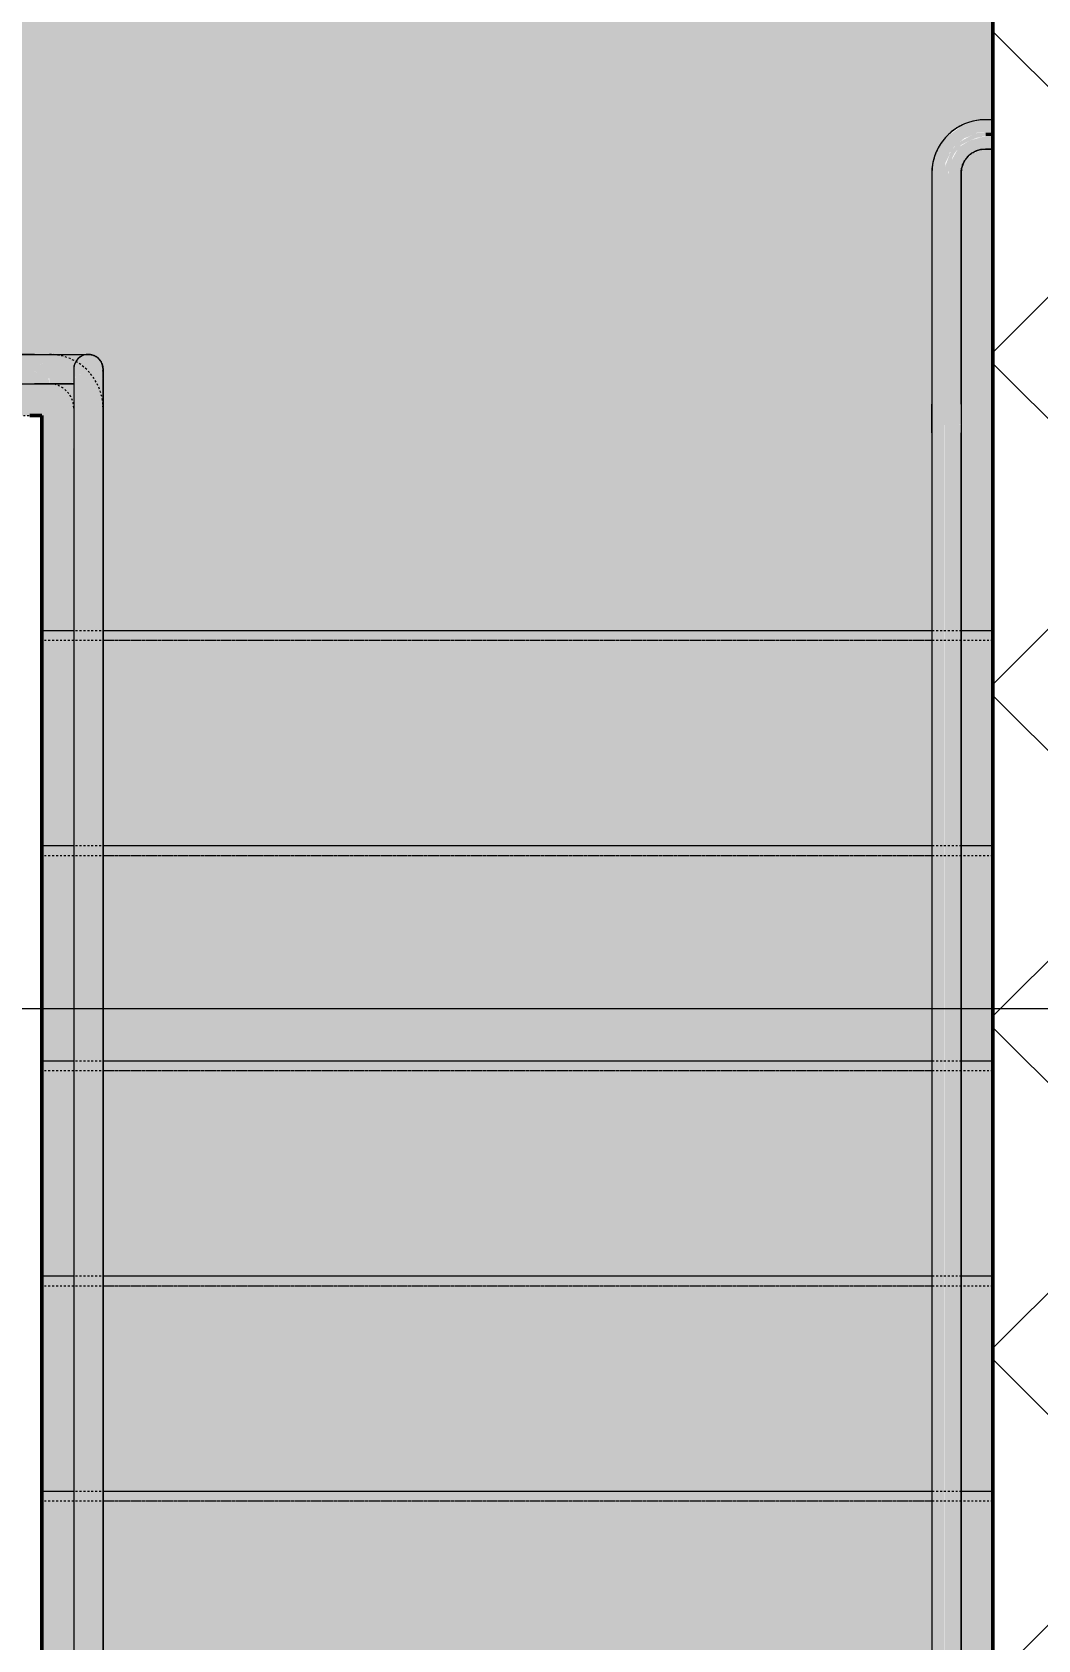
# Model space of a CAD drawing. Header units: inches. Extents: x -4266 to -1814, y 9706 to 12441.
# Drawn here: x -2577.4 to -2526, y 11966.6 to 12048.8 of the extents above; entities that cross this region are included whole.
import ezdxf

# ---------------------------------------------------------------- set-up
doc = ezdxf.new("R2010")
doc.units = ezdxf.units.IN
doc.header["$MEASUREMENT"] = 0
doc.linetypes.add('Overhead 1_16_', pattern=[0.101562, 0.0625, -0.039062])
for name, color, linetype, lineweight in [('0-1', 7, 'Continuous', 5), ('0-2', 10, 'Continuous', 13), ('A-ANNO-DIMS', 211, 'Continuous', 9), ('A-ANNO-DIMS-96', 211, 'Continuous', 9), ('A-FLOR-HRAL-1', 7, 'Continuous', 9), ('A-FLOR-HRAL-3', 7, 'Overhead 1_16_', 9), ('A-WALL-3', 250, 'Continuous', 50), ('A-WALL-PATT-1', 7, 'Continuous', 9), ('A-WALL-PATT-5', 251, 'Continuous', 9), ('I-WALL-1', 250, 'Continuous', 50), ('S-STRS-1', 7, 'Continuous', 9), ('S-STRS-3', 7, 'Overhead 1_16_', 9), ('S-STRS-4', 41, 'Continuous', 5), ('S-STRS-5', 21, 'Continuous', 5), ('S-STRS-MBND-1', 7, 'Overhead 1_16_', 9)]:
    doc.layers.add(name, color=color, linetype=linetype, lineweight=lineweight)
doc.styles.add('Century Gothic', font='ufonts.com_century-gothic.ttf', dxfattribs={"height": 9})
doc.dimstyles.new('OD__1_16__Tol__', dxfattribs={"dimscale": 12, "dimtxt": 9.397514, "dimasz": 1, "dimexe": 0.75, "dimexo": 0.5, "dimgap": 0.125, "dimtad": 1, "dimdec": 4, "dimrnd": 0.0625, "dimzin": 3, "dimdsep": 46, "dimlunit": 4, "dimtxsty": 'Century Gothic', "dimblk1": 'OBLIQUE', "dimblk2": 'OBLIQUE', "dimsah": 1, "dimcen": 0.09, "dimdle": 0.75, "dimazin": 0, "dimtfac": 1, "dimtdec": 4, "dimtix": 1, "dimtmove": 0, "dimatfit": 3, "dimfxl": 1, "dimtvp": 1, "dimtfill": 1, "dimfrac": 2, "dimtolj": 1, "dimtzin": 0, "dimarcsym": 2})

# ---------------------------------------------------------------- blocks, each defined once
blk = doc.blocks.new('Top Rail Type - Top Rail_Internal_-V230-FLOOR PLAN - 1ST FLOOR')
at = {"layer": 'A-FLOR-HRAL-3'}
for p, q in [((-2586.824, 12032.314), (-2576.574, 12032.314)), ((-2585.324, 12030.814), (-2576.574, 12030.814)), ((-2575.324, 12029.564), (-2575.324, 12029.189)), ((-2575.324, 12029.189), (-2575.324, 11919.673)), ((-2573.824, 12029.564), (-2573.824, 12029.189)), ((-2573.824, 12029.189), (-2573.824, 11919.673))]:
    blk.add_line(p, q, dxfattribs=at)
for radius in [2.75, 1.25]:
    blk.add_arc((-2576.574, 12029.564), radius, 360, 90, dxfattribs=at)
blk = doc.blocks.new('Top Rail Type - Top Rail_Internal_-2385970-FLOOR PLAN - 1ST FLOOR')
at = {"layer": 'A-FLOR-HRAL-1'}
for points in [[(-2583.699, 12031.473), (-2577.324, 12031.473), (-2577.324, 12031.656), (-2584.074, 12031.656), (-2584.074, 12031.473)], [(-2575.657, 12030.825), (-2575.324, 12030.875), (-2575.298, 12031.759), (-2575.279, 12031.883), (-2575.253, 12031.974), (-2575.209, 12031.989), (-2575.185, 12031.989), (-2574.976, 12032.193), (-2574.949, 12032.239), (-2574.883, 12032.299), (-2576.574, 12032.29), (-2576.603, 12032.02), (-2576.784, 12031.909), (-2577.195, 12031.759), (-2577.298, 12031.685), (-2577.324, 12031.656), (-2577.316, 12031.467), (-2577.154, 12031.342), (-2576.574, 12031.097), (-2576.574, 12030.826), (-2575.821, 12030.826)], [(-2574.497, 11914.314), (-2574.497, 12030.628), (-2573.824, 12030.628), (-2573.849, 12031.082), (-2574.043, 12031.261), (-2574.38, 12031.365), (-2574.768, 12031.365), (-2575.113, 12031.255), (-2575.298, 12031.082), (-2575.324, 12030.979), (-2575.298, 12030.628), (-2574.651, 12030.628), (-2574.651, 11914.314), (-2574.565, 11914.314)]]:
    blk.add_hatch(color=256, dxfattribs=at).paths.add_polyline_path(points, flags=0)
h = blk.add_hatch(color=256, dxfattribs=at)
h.paths.add_polyline_path([(-2573.909, 12031.826), (-2573.895, 12031.867), (-2573.911, 12031.831)], flags=0)
h.paths.add_polyline_path([(-2575.324, 12030.979), (-2575.252, 12031.142), (-2575.104, 12031.261), (-2574.768, 12031.365), (-2574.38, 12031.365), (-2574.011, 12031.239), (-2573.849, 12031.082), (-2573.83, 12031.179), (-2573.855, 12031.702), (-2574.04, 12032.022), (-2574.199, 12032.214), (-2574.38, 12032.235), (-2574.447, 12032.298), (-2574.487, 12032.303), (-2574.732, 12032.264), (-2574.768, 12032.221), (-2574.826, 12032.258), (-2574.949, 12032.214), (-2574.954, 12032.139), (-2575.057, 12032.118), (-2575.252, 12031.795), (-2575.308, 12031.592), (-2575.323, 12031.012)], flags=0)
h = blk.add_hatch(color=256, dxfattribs=at)
h.paths.add_polyline_path([(-2574.949, 12032.214), (-2574.813, 12032.25), (-2574.739, 12032.253), (-2574.768, 12032.289), (-2574.937, 12032.219)], flags=0)
h.paths.add_polyline_path([(-2575.31, 12031.462), (-2575.303, 12031.678), (-2575.088, 12032.075), (-2574.994, 12032.135), (-2574.949, 12032.139), (-2574.949, 12032.213), (-2575.185, 12031.989), (-2575.27, 12031.826), (-2575.313, 12031.649), (-2575.312, 12031.478)], flags=0)
h.paths.add_polyline_path([(-2573.837, 12031.462), (-2573.843, 12031.708), (-2573.9, 12031.825), (-2573.895, 12031.795), (-2573.84, 12031.592), (-2573.839, 12031.539)], flags=0)
h.paths.add_polyline_path([(-2573.909, 12031.826), (-2574.075, 12032.119), (-2574.106, 12032.089), (-2573.912, 12031.831)], flags=0)
h.paths.add_polyline_path([(-2574.296, 12032.214), (-2574.296, 12032.254), (-2574.455, 12032.283), (-2574.431, 12032.252), (-2574.316, 12032.214)], flags=0)
for p, q in [((-2577.324, 12032.314), (-2584.074, 12032.314)), ((-2575.324, 12030.979), (-2575.324, 11914.314)), ((-2573.824, 11914.314), (-2573.824, 12030.979)), ((-2584.074, 12030.814), (-2577.324, 12030.814))]:
    blk.add_line(p, q, dxfattribs=at)
at = {"layer": 'A-FLOR-HRAL-1', "flags": 128}
for points in [[(-2577.324, 12032.314), (-2577.214, 12032.314), (-2577.104, 12032.314), (-2576.995, 12032.314), (-2576.886, 12032.314), (-2576.777, 12032.314), (-2576.67, 12032.314), (-2576.564, 12032.314), (-2576.459, 12032.314), (-2576.355, 12032.314), (-2576.253, 12032.314), (-2576.152, 12032.314), (-2576.054, 12032.314), (-2575.957, 12032.314), (-2575.863, 12032.314), (-2575.771, 12032.314), (-2575.681, 12032.314), (-2575.595, 12032.314), (-2575.51, 12032.314), (-2575.429, 12032.314), (-2575.351, 12032.314), (-2575.276, 12032.314), (-2575.204, 12032.314), (-2575.136, 12032.314), (-2575.071, 12032.314), (-2575.01, 12032.314), (-2574.952, 12032.314), (-2574.898, 12032.314), (-2574.848, 12032.314), (-2574.803, 12032.314), (-2574.761, 12032.314), (-2574.723, 12032.314), (-2574.689, 12032.314), (-2574.66, 12032.314), (-2574.635, 12032.314), (-2574.614, 12032.314), (-2574.597, 12032.314), (-2574.585, 12032.314), (-2574.577, 12032.314), (-2574.574, 12032.314)], [(-2574.544, 12032.314), (-2574.514, 12032.312), (-2574.484, 12032.309), (-2574.454, 12032.305), (-2574.425, 12032.299), (-2574.395, 12032.293), (-2574.366, 12032.285), (-2574.338, 12032.276), (-2574.31, 12032.266), (-2574.282, 12032.255), (-2574.254, 12032.243), (-2574.227, 12032.23), (-2574.201, 12032.215), (-2574.175, 12032.2), (-2574.15, 12032.183), (-2574.126, 12032.166), (-2574.102, 12032.148), (-2574.079, 12032.128), (-2574.057, 12032.108), (-2574.036, 12032.087), (-2574.015, 12032.065), (-2573.996, 12032.042), (-2573.977, 12032.019), (-2573.959, 12031.995), (-2573.943, 12031.97), (-2573.927, 12031.944), (-2573.912, 12031.918), (-2573.899, 12031.891), (-2573.886, 12031.864), (-2573.875, 12031.836), (-2573.864, 12031.808), (-2573.855, 12031.779), (-2573.847, 12031.751), (-2573.84, 12031.721), (-2573.835, 12031.692), (-2573.83, 12031.662), (-2573.827, 12031.632), (-2573.825, 12031.602), (-2573.824, 12031.572), (-2573.824, 12031.542), (-2573.826, 12031.513), (-2573.828, 12031.483), (-2573.832, 12031.453)], [(-2575.324, 12031.564), (-2575.324, 12031.563), (-2575.324, 12031.56), (-2575.324, 12031.555), (-2575.324, 12031.548), (-2575.324, 12031.539), (-2575.324, 12031.529), (-2575.324, 12031.516), (-2575.324, 12031.501), (-2575.324, 12031.484), (-2575.324, 12031.466), (-2575.324, 12031.445), (-2575.324, 12031.423), (-2575.324, 12031.399), (-2575.324, 12031.373), (-2575.324, 12031.346), (-2575.324, 12031.317), (-2575.324, 12031.286), (-2575.324, 12031.254), (-2575.324, 12031.22), (-2575.324, 12031.185), (-2575.324, 12031.149), (-2575.324, 12031.111), (-2575.324, 12031.072), (-2575.324, 12031.031), (-2575.324, 12030.99), (-2575.324, 12030.979)], [(-2573.824, 12030.979), (-2573.824, 12031.021), (-2573.824, 12031.062), (-2573.824, 12031.101), (-2573.824, 12031.139), (-2573.824, 12031.176), (-2573.824, 12031.212), (-2573.824, 12031.246), (-2573.824, 12031.278), (-2573.824, 12031.31), (-2573.824, 12031.339), (-2573.824, 12031.367), (-2573.824, 12031.393), (-2573.824, 12031.417), (-2573.824, 12031.44), (-2573.824, 12031.461), (-2573.824, 12031.48), (-2573.824, 12031.497), (-2573.824, 12031.512), (-2573.824, 12031.526), (-2573.824, 12031.537), (-2573.824, 12031.546), (-2573.824, 12031.554), (-2573.824, 12031.559), (-2573.824, 12031.563), (-2573.824, 12031.564)], [(-2575.33, 12030.814), (-2575.408, 12030.814), (-2575.488, 12030.814), (-2575.572, 12030.814), (-2575.658, 12030.814), (-2575.747, 12030.814), (-2575.838, 12030.814), (-2575.932, 12030.814), (-2576.028, 12030.814), (-2576.126, 12030.814), (-2576.226, 12030.814), (-2576.327, 12030.814), (-2576.431, 12030.814), (-2576.535, 12030.814), (-2576.641, 12030.814), (-2576.748, 12030.814), (-2576.856, 12030.814), (-2576.965, 12030.814), (-2577.074, 12030.814), (-2577.184, 12030.814), (-2577.294, 12030.814), (-2577.324, 12030.814)]]:
    blk.add_lwpolyline(points, dxfattribs=at)
at = {"layer": 'A-FLOR-HRAL-1'}
for start, end in [(0, 180), (100.40443, 187.87486), (90, 98.56029), (83.31018, 90), (38.3841, 80.17471), (23.30988, 36.67135), (352.12559, 20.24267), (180, 186.1343), (353.86817, 0)]:
    blk.add_arc((-2574.574, 12031.564), 0.75, start, end, dxfattribs=at)
blk = doc.blocks.new('Top Rail Type - Top Rail_Internal_-V237-FLOOR PLAN - 1ST FLOOR')
at = {"layer": 'A-FLOR-HRAL-1'}
h = blk.add_hatch(color=256, dxfattribs=at)
h.paths.add_polyline_path([(-2576.949, 12030.814), (-2576.574, 12030.814), (-2576.607, 12031.108), (-2576.786, 12031.233), (-2576.976, 12031.277), (-2577.231, 12031.394), (-2577.349, 12031.473), (-2584.074, 12031.473), (-2584.074, 12030.814), (-2577.574, 12030.814)], flags=0)
h.paths.add_polyline_path([(-2577.324, 12031.656), (-2577.318, 12031.662), (-2577.195, 12031.759), (-2576.744, 12031.928), (-2576.574, 12032.046), (-2576.574, 12032.314), (-2584.074, 12032.314), (-2584.074, 12031.656), (-2577.565, 12031.656)], flags=0)
h = blk.add_hatch(color=256, dxfattribs=at)
h.paths.add_polyline_path([(-2574.497, 11914.314), (-2573.824, 11914.314), (-2573.824, 12030.628), (-2574.497, 12030.628), (-2574.497, 11918.143)], flags=0)
h.paths.add_polyline_path([(-2575.324, 11914.314), (-2574.651, 11914.314), (-2574.651, 12030.628), (-2575.324, 12030.628), (-2575.324, 11918.143)], flags=0)
for p, q in [((-2584.074, 12032.314), (-2576.574, 12032.314)), ((-2576.574, 12032.314), (-2574.574, 12032.314)), ((-2573.824, 12031.564), (-2573.824, 12030.628)), ((-2584.074, 12030.814), (-2576.574, 12030.814)), ((-2576.574, 12030.814), (-2575.324, 12030.814)), ((-2575.324, 12030.814), (-2575.324, 12030.628)), ((-2575.324, 12030.628), (-2575.324, 11914.314)), ((-2573.824, 12030.628), (-2573.824, 11914.314))]:
    blk.add_line(p, q, dxfattribs=at)
blk = doc.blocks.new('Top Rail Type - Top Rail_Internal_-2386287-FLOOR PLAN - 1ST FLOOR')
at = {"layer": 'A-FLOR-HRAL-1'}
for points in [[(-2530.699, 12041.564), (-2530.608, 12041.564), (-2530.397, 12042.37), (-2530.288, 12042.591), (-2530.153, 12042.757), (-2529.949, 12043.024), (-2529.487, 12043.256), (-2529.142, 12043.389), (-2528.928, 12043.422), (-2528.699, 12043.509), (-2528.699, 12043.645), (-2529.226, 12043.622), (-2530.111, 12043.125), (-2530.148, 12043.079), (-2530.478, 12042.714), (-2530.515, 12042.591), (-2530.779, 12041.877), (-2530.779, 12041.564)], [(-2528.324, 12043.473), (-2528.326, 12043.645), (-2528.699, 12043.645), (-2528.699, 12043.473), (-2528.367, 12043.473)], [(-2530.79, 12029.765), (-2530.608, 12029.765), (-2530.608, 12041.564), (-2530.79, 12041.564), (-2530.79, 12029.922)], [(-2530.776, 12028.696), (-2530.07, 12028.702), (-2529.949, 12028.741), (-2529.974, 12029.765), (-2531.449, 12029.765), (-2531.409, 12028.702), (-2530.776, 12028.702)], [(-2530.69, 11914.314), (-2530.622, 11914.314), (-2530.622, 12028.696), (-2530.776, 12028.688), (-2530.776, 11914.314), (-2530.699, 11914.314)]]:
    blk.add_hatch(color=256, dxfattribs=at).paths.add_polyline_path(points, flags=0)
for p, q in [((-2528.324, 12044.314), (-2528.699, 12044.314)), ((-2528.699, 12042.814), (-2528.324, 12042.814)), ((-2531.449, 12041.564), (-2531.449, 12029.765)), ((-2529.949, 12029.765), (-2529.949, 12041.564)), ((-2531.449, 12028.303), (-2531.449, 11914.314)), ((-2529.949, 11914.314), (-2529.949, 12028.303))]:
    blk.add_line(p, q, dxfattribs=at)
at = {"layer": 'A-FLOR-HRAL-1', "flags": 128}
for points in [[(-2528.699, 12044.314), (-2528.809, 12044.312), (-2528.919, 12044.306), (-2529.028, 12044.295), (-2529.137, 12044.279), (-2529.245, 12044.26), (-2529.352, 12044.236), (-2529.459, 12044.207), (-2529.564, 12044.175), (-2529.667, 12044.138), (-2529.77, 12044.097), (-2529.87, 12044.052), (-2529.969, 12044.004), (-2530.065, 12043.951), (-2530.159, 12043.894), (-2530.252, 12043.834), (-2530.341, 12043.77), (-2530.428, 12043.703), (-2530.512, 12043.632), (-2530.593, 12043.558), (-2530.671, 12043.48), (-2530.747, 12043.4), (-2530.818, 12043.317), (-2530.887, 12043.23), (-2530.952, 12043.142), (-2531.013, 12043.05), (-2531.07, 12042.957), (-2531.124, 12042.861), (-2531.174, 12042.763), (-2531.22, 12042.663), (-2531.262, 12042.561), (-2531.3, 12042.458), (-2531.333, 12042.353), (-2531.363, 12042.247), (-2531.388, 12042.14), (-2531.409, 12042.032), (-2531.425, 12041.923), (-2531.437, 12041.814), (-2531.445, 12041.704), (-2531.449, 12041.594), (-2531.449, 12041.564)], [(-2529.949, 12041.564), (-2529.948, 12041.614), (-2529.945, 12041.664), (-2529.94, 12041.714), (-2529.933, 12041.764), (-2529.924, 12041.813), (-2529.913, 12041.862), (-2529.9, 12041.91), (-2529.885, 12041.958), (-2529.869, 12042.005), (-2529.85, 12042.051), (-2529.83, 12042.097), (-2529.807, 12042.142), (-2529.784, 12042.185), (-2529.758, 12042.228), (-2529.73, 12042.27), (-2529.701, 12042.311), (-2529.671, 12042.35), (-2529.638, 12042.389), (-2529.605, 12042.426), (-2529.57, 12042.461), (-2529.533, 12042.495), (-2529.495, 12042.528), (-2529.456, 12042.559), (-2529.416, 12042.588), (-2529.374, 12042.616), (-2529.332, 12042.642), (-2529.288, 12042.667), (-2529.243, 12042.69), (-2529.198, 12042.71), (-2529.152, 12042.729), (-2529.105, 12042.747), (-2529.057, 12042.762), (-2529.009, 12042.775), (-2528.96, 12042.787), (-2528.911, 12042.796), (-2528.862, 12042.804), (-2528.812, 12042.809), (-2528.762, 12042.813), (-2528.712, 12042.814), (-2528.699, 12042.814)], [(-2531.449, 12028.303), (-2531.449, 12028.397), (-2531.449, 12028.493), (-2531.449, 12028.592), (-2531.449, 12028.692), (-2531.449, 12028.795), (-2531.449, 12028.898), (-2531.449, 12029.003), (-2531.449, 12029.11), (-2531.449, 12029.217), (-2531.449, 12029.325), (-2531.449, 12029.434), (-2531.449, 12029.543), (-2531.449, 12029.653), (-2531.449, 12029.763), (-2531.449, 12029.765)], [(-2529.949, 12029.765), (-2529.949, 12029.655), (-2529.949, 12029.546), (-2529.949, 12029.436), (-2529.949, 12029.327), (-2529.949, 12029.219), (-2529.949, 12029.112), (-2529.949, 12029.005), (-2529.949, 12028.9), (-2529.949, 12028.797), (-2529.949, 12028.694), (-2529.949, 12028.594), (-2529.949, 12028.496), (-2529.949, 12028.399), (-2529.949, 12028.305), (-2529.949, 12028.303)]]:
    blk.add_lwpolyline(points, dxfattribs=at)
blk = doc.blocks.new('Top Rail Type - Top Rail_Internal_-V238-FLOOR PLAN - 1ST FLOOR')
at = {"layer": 'A-FLOR-HRAL-1'}
h = blk.add_hatch(color=256, dxfattribs=at)
h.paths.add_polyline_path([(-2531.449, 12041.564), (-2530.779, 12041.564), (-2530.756, 12042.092), (-2530.515, 12042.591), (-2530.561, 12042.591), (-2530.303, 12042.931), (-2529.778, 12043.371), (-2529.553, 12043.453), (-2529.142, 12043.645), (-2528.699, 12043.645), (-2528.699, 12044.314), (-2529.751, 12044.105), (-2530.699, 12043.426), (-2531.239, 12042.617), (-2531.423, 12041.693)], flags=0)
h.paths.add_polyline_path([(-2530.554, 12041.564), (-2529.949, 12041.564), (-2529.781, 12042.189), (-2529.324, 12042.647), (-2528.699, 12042.814), (-2528.699, 12043.473), (-2529.487, 12043.256), (-2530.053, 12042.919), (-2530.505, 12042.116), (-2530.539, 12041.974), (-2530.57, 12041.738), (-2530.57, 12041.564)], flags=0)
h = blk.add_hatch(color=256, dxfattribs=at)
h.paths.add_polyline_path([(-2528.324, 12042.814), (-2528.324, 12043.473), (-2528.699, 12043.473), (-2528.699, 12042.814)], flags=0)
h.paths.add_polyline_path([(-2528.326, 12043.645), (-2528.324, 12043.647), (-2528.324, 12044.314), (-2528.699, 12044.314), (-2528.699, 12043.645)], flags=0)
h = blk.add_hatch(color=256, dxfattribs=at)
h.paths.add_polyline_path([(-2530.823, 12029.765), (-2530.79, 12029.765), (-2530.79, 12041.564), (-2531.449, 12041.564), (-2531.449, 12029.765), (-2530.86, 12029.765)], flags=0)
h.paths.add_polyline_path([(-2530.601, 12029.765), (-2529.949, 12029.765), (-2529.949, 12041.564), (-2530.608, 12041.564), (-2530.608, 12029.765)], flags=0)
h = blk.add_hatch(color=256, dxfattribs=at)
h.paths.add_polyline_path([(-2529.949, 11914.314), (-2529.949, 12028.702), (-2530.622, 12028.702), (-2530.622, 11914.314)], flags=0)
h.paths.add_polyline_path([(-2531.449, 11914.314), (-2530.776, 11914.314), (-2530.797, 12028.702), (-2531.449, 12028.702), (-2531.449, 11918.143)], flags=0)
for p, q in [((-2528.324, 12044.314), (-2528.699, 12044.314)), ((-2528.324, 12042.814), (-2528.699, 12042.814)), ((-2531.449, 12041.564), (-2531.449, 12029.765)), ((-2529.949, 12041.564), (-2529.949, 12029.765)), ((-2531.449, 12029.765), (-2531.449, 12028.702)), ((-2529.949, 12029.765), (-2529.949, 12028.702)), ((-2531.449, 12028.702), (-2531.449, 11914.314)), ((-2529.949, 12028.702), (-2529.949, 11914.314))]:
    blk.add_line(p, q, dxfattribs=at)
for radius in [2.75, 1.25]:
    blk.add_arc((-2528.699, 12041.564), radius, 90, 180, dxfattribs=at)
blk = doc.blocks.new('CTR - 1st Phase -Stairs _ Elevators_rvt-1-FLOOR PLAN - 1ST FLOOR')
at = {"layer": 'A-WALL-PATT-1'}
h = blk.add_hatch(dxfattribs=at)
h.set_pattern_fill('FP_1', color=256, style=0, pattern_type=2)
h.set_pattern_definition([(0, (0, 0), (30.72, 7.68), [1.267, -21.773, 1.267, -21.773, -122.88]), (0, (0, 0), (30.72, 7.68), [-46.08, 1.267, -44.813, 1.267, -21.773, -53.76]), (0, (0, 0), (30.72, 7.68), [-115.2, 1.267, -14.093, 1.267, -37.133]), (120, (11.52, 3.84), (-22.011075, 22.7643004), [1.267, -21.773, 1.267, -21.773, -122.88]), (120, (11.52, 3.84), (-22.011075, 22.7643004), [-46.08, 1.267, -44.813, 1.267, -21.773, -53.76]), (120, (11.52, 3.84), (-22.011075, 22.7643004), [-115.2, 1.267, -14.093, 1.267, -37.133]), (240, (15.36, 19.2), (-8.708925, -30.4443004), [1.267, -21.773, 1.267, -21.773, -122.88]), (240, (15.36, 19.2), (-8.708925, -30.4443004), [-46.08, 1.267, -44.813, 1.267, -21.773, -53.76]), (240, (15.36, 19.2), (-8.708925, -30.4443004), [-115.2, 1.267, -14.093, 1.267, -37.133])])
h.paths.add_polyline_path([(-2576.949, 11913.689), (-2576.949, 12029.189), (-2583.074, 12029.189), (-2583.074, 12028.564), (-2577.574, 12028.564), (-2577.574, 11913.689)], flags=0)
at = {"layer": 'A-WALL-PATT-5'}
h = blk.add_hatch(dxfattribs=at)
h.set_pattern_fill('FP_24', color=256, style=0, pattern_type=2)
h.set_pattern_definition([(45, (0, 0), (-8.485281, 8.485281), []), (135, (0, 0), (-8.485281, -8.485281), [])])
h.paths.add_polyline_path([(-2524.324, 11845.189), (-2520.324, 11845.189), (-2520.324, 12077.189), (-2528.324, 12077.189), (-2528.324, 11845.189)], flags=0)
at = {"layer": 'S-STRS-4'}
h = blk.add_hatch(color=256, dxfattribs=at)
h.paths.add_polyline_path([(-2533.952, 12018.189), (-2531.449, 12018.189), (-2531.423, 12041.693), (-2531.181, 12042.714), (-2530.68, 12043.462), (-2530.49, 12043.637), (-2530.197, 12043.832), (-2529.654, 12044.126), (-2528.699, 12044.314), (-2528.324, 12044.345), (-2528.324, 12077.189), (-2632.324, 12077.189), (-2632.324, 12044.314), (-2631.82, 12044.289), (-2630.797, 12044.045), (-2630.051, 12043.546), (-2629.876, 12043.356), (-2629.681, 12043.063), (-2629.387, 12042.52), (-2629.199, 12041.564), (-2629.199, 12029.189), (-2586.824, 12029.189), (-2586.798, 12029.693), (-2586.556, 12030.714), (-2586.074, 12031.443), (-2585.919, 12031.587), (-2585.572, 12031.827), (-2585.029, 12032.126), (-2584.074, 12032.314), (-2574.857, 12032.277), (-2574.66, 12032.303), (-2574.443, 12032.297), (-2574.279, 12032.247), (-2574.075, 12032.119), (-2573.952, 12031.975), (-2573.869, 12031.806), (-2573.835, 12031.649), (-2573.834, 12031.325), (-2573.824, 12030.915), (-2573.824, 12018.189), (-2552.476, 12018.189)], flags=0)
h.paths.add_polyline_path([(-2529.949, 12018.189), (-2528.324, 12018.189), (-2528.324, 12042.814), (-2528.861, 12042.771), (-2529.384, 12042.587), (-2529.804, 12042.106), (-2529.949, 12041.564), (-2529.949, 12018.552)], flags=0)
h.paths.add_polyline_path([(-2575.324, 12018.189), (-2575.361, 12030.83), (-2577.802, 12030.814), (-2584.236, 12030.771), (-2584.759, 12030.587), (-2585.179, 12030.106), (-2585.324, 12029.564), (-2585.28, 12029.189), (-2576.949, 12029.189), (-2576.949, 12018.189)], flags=0)
h.paths.add_polyline_path([(-2630.694, 12029.189), (-2630.699, 12029.765), (-2630.742, 12041.726), (-2630.926, 12042.249), (-2631.408, 12042.669), (-2631.949, 12042.814), (-2632.324, 12042.771), (-2632.324, 12029.189), (-2630.699, 12029.189)], flags=0)
h.paths.add_polyline_path([(-2575.27, 12031.828), (-2575.253, 12031.974), (-2575.279, 12031.883), (-2575.27, 12031.831)], flags=0)
at = {"layer": 'S-STRS-5'}
h = blk.add_hatch(color=256, dxfattribs=at)
h.paths.add_polyline_path([(-2569.36, 12007.189), (-2531.449, 12007.189), (-2531.449, 12018.189), (-2573.824, 12018.189), (-2573.824, 12007.189)], flags=0)
h.paths.add_polyline_path([(-2576.949, 12007.189), (-2575.324, 12007.189), (-2575.324, 12018.189), (-2576.949, 12018.189), (-2576.949, 12008.632)], flags=0)
h.paths.add_polyline_path([(-2528.324, 12007.189), (-2528.324, 12018.189), (-2529.949, 12018.189), (-2529.949, 12007.189)], flags=0)
h = blk.add_hatch(color=256, dxfattribs=at)
h.paths.add_polyline_path([(-2575.324, 11996.189), (-2575.324, 12007.189), (-2576.949, 12007.189), (-2576.949, 11996.189)], flags=0)
h.paths.add_polyline_path([(-2573.824, 11996.189), (-2531.449, 11996.189), (-2531.449, 12007.189), (-2573.824, 12007.189), (-2573.824, 11998.578)], flags=0)
h.paths.add_polyline_path([(-2529.949, 11996.189), (-2528.324, 11996.189), (-2528.324, 12007.189), (-2529.949, 12007.189), (-2529.949, 11998.578)], flags=0)
h = blk.add_hatch(color=256, dxfattribs=at)
h.paths.add_polyline_path([(-2569.36, 11985.189), (-2531.449, 11985.189), (-2531.449, 11996.189), (-2573.824, 11996.189), (-2573.824, 11985.189)], flags=0)
h.paths.add_polyline_path([(-2576.949, 11985.189), (-2575.324, 11985.189), (-2575.324, 11996.189), (-2576.949, 11996.189), (-2576.949, 11988.524)], flags=0)
h.paths.add_polyline_path([(-2528.324, 11985.189), (-2528.324, 11996.189), (-2529.949, 11996.189), (-2529.949, 11985.189)], flags=0)
h = blk.add_hatch(color=256, dxfattribs=at)
h.paths.add_polyline_path([(-2575.324, 11974.189), (-2575.324, 11985.189), (-2576.949, 11985.189), (-2576.949, 11974.189)], flags=0)
h.paths.add_polyline_path([(-2573.824, 11974.189), (-2531.449, 11974.189), (-2531.449, 11985.189), (-2573.824, 11985.189), (-2573.824, 11978.469)], flags=0)
h.paths.add_polyline_path([(-2528.324, 11974.189), (-2528.324, 11985.189), (-2529.949, 11985.189), (-2529.949, 11974.189)], flags=0)
h = blk.add_hatch(color=256, dxfattribs=at)
h.paths.add_polyline_path([(-2575.324, 11963.189), (-2575.324, 11974.189), (-2576.949, 11974.189), (-2576.949, 11963.189)], flags=0)
h.paths.add_polyline_path([(-2573.824, 11963.189), (-2531.449, 11963.189), (-2531.449, 11974.189), (-2573.824, 11974.189), (-2573.824, 11968.415)], flags=0)
h.paths.add_polyline_path([(-2528.324, 11963.189), (-2528.324, 11974.189), (-2529.949, 11974.189), (-2529.949, 11963.189)], flags=0)
at = {"layer": 'A-WALL-3'}
blk.add_line((-2528.324, 12077.189), (-2528.324, 11914.314), dxfattribs=at)
at = {"layer": 'I-WALL-1'}
for p, q in [((-2576.949, 12029.189), (-2577.574, 12029.189)), ((-2576.949, 11914.314), (-2576.949, 12029.189))]:
    blk.add_line(p, q, dxfattribs=at)
at = {"layer": 'S-STRS-1'}
for p, q in [((-2575.324, 12018.189), (-2576.949, 12018.189)), ((-2531.449, 12018.189), (-2573.824, 12018.189)), ((-2528.324, 12018.189), (-2529.949, 12018.189)), ((-2575.324, 12007.189), (-2576.949, 12007.189)), ((-2531.449, 12007.189), (-2573.824, 12007.189)), ((-2528.324, 12007.189), (-2529.949, 12007.189)), ((-2575.324, 11996.189), (-2576.949, 11996.189)), ((-2531.449, 11996.189), (-2573.824, 11996.189)), ((-2528.324, 11996.189), (-2529.949, 11996.189)), ((-2575.324, 11985.189), (-2576.949, 11985.189)), ((-2531.449, 11985.189), (-2573.824, 11985.189)), ((-2528.324, 11985.189), (-2529.949, 11985.189)), ((-2575.324, 11974.189), (-2576.949, 11974.189)), ((-2531.449, 11974.189), (-2573.824, 11974.189)), ((-2528.324, 11974.189), (-2529.949, 11974.189))]:
    blk.add_line(p, q, dxfattribs=at)
at = {"layer": 'S-STRS-3'}
for p, q in [((-2575.324, 12017.689), (-2576.949, 12017.689)), ((-2531.449, 12017.689), (-2573.824, 12017.689)), ((-2528.324, 12017.689), (-2529.949, 12017.689)), ((-2575.324, 12006.689), (-2576.949, 12006.689)), ((-2531.449, 12006.689), (-2573.824, 12006.689)), ((-2528.324, 12006.689), (-2529.949, 12006.689)), ((-2575.324, 11995.689), (-2576.949, 11995.689)), ((-2531.449, 11995.689), (-2573.824, 11995.689)), ((-2528.324, 11995.689), (-2529.949, 11995.689)), ((-2575.324, 11984.689), (-2576.949, 11984.689)), ((-2531.449, 11984.689), (-2573.824, 11984.689)), ((-2528.324, 11984.689), (-2529.949, 11984.689)), ((-2575.324, 11973.689), (-2576.949, 11973.689)), ((-2531.449, 11973.689), (-2573.824, 11973.689)), ((-2528.324, 11973.689), (-2529.949, 11973.689))]:
    blk.add_line(p, q, dxfattribs=at)
at = {"layer": 'S-STRS-MBND-1'}
for p, q in [((-2528.324, 12018.189), (-2528.324, 12077.189)), ((-2583.699, 12029.189), (-2576.949, 12029.189)), ((-2576.949, 12029.189), (-2576.949, 12018.189)), ((-2528.324, 12018.189), (-2576.949, 12018.189)), ((-2576.949, 12018.189), (-2576.949, 11919.189)), ((-2528.324, 12017.689), (-2576.949, 12017.689)), ((-2528.324, 12018.189), (-2528.324, 11919.189)), ((-2528.324, 12007.189), (-2576.949, 12007.189)), ((-2528.324, 12006.689), (-2576.949, 12006.689)), ((-2528.324, 11996.189), (-2576.949, 11996.189)), ((-2528.324, 11995.689), (-2576.949, 11995.689)), ((-2528.324, 11985.189), (-2576.949, 11985.189)), ((-2528.324, 11984.689), (-2576.949, 11984.689)), ((-2528.324, 11974.189), (-2576.949, 11974.189)), ((-2528.324, 11973.689), (-2576.949, 11973.689))]:
    blk.add_line(p, q, dxfattribs=at)
at = {"layer": '0-2'}
for name in ['Top Rail Type - Top Rail_Internal_-2386287-FLOOR PLAN - 1ST FLOOR', 'Top Rail Type - Top Rail_Internal_-V238-FLOOR PLAN - 1ST FLOOR', 'Top Rail Type - Top Rail_Internal_-V230-FLOOR PLAN - 1ST FLOOR', 'Top Rail Type - Top Rail_Internal_-2385970-FLOOR PLAN - 1ST FLOOR', 'Top Rail Type - Top Rail_Internal_-V237-FLOOR PLAN - 1ST FLOOR']:
    blk.add_blockref(name, (0, 0), dxfattribs=at)
blk = doc.blocks.new('DIMBLOCK18-FLOOR PLAN - 1ST FLOOR')
at = {"layer": 'A-ANNO-DIMS-96', "lineweight": 50}
for p, q in [((-4038.484, 12087.189), (-4044.484, 12093.189)), ((-4038.484, 12087.189), (-4032.484, 12081.189)), ((-4038.484, 11782.989), (-4044.484, 11788.989)), ((-4038.484, 11782.989), (-4032.484, 11776.989))]:
    blk.add_line(p, q, dxfattribs=at)
at = {"layer": 'A-ANNO-DIMS-96'}
for p, q in [((-2526.324, 12087.189), (-4047.484, 12087.189)), ((-4038.484, 11782.989), (-4038.484, 12087.189)), ((-4038.484, 12087.189), (-2526.324, 12087.189)), ((-3753.324, 11782.989), (-4047.484, 11782.989)), ((-4038.484, 11782.989), (-3753.324, 11782.989))]:
    blk.add_line(p, q, dxfattribs=at)
at = {"layer": 'A-ANNO-DIMS-96', "color": 0, "char_height": 9, "attachment_point": 1, "rotation": 90, "line_spacing_factor": 0.984502, "style": 'Century Gothic', "bg_fill": 3, "box_fill_scale": 1.25, "bg_fill_color": 256, "bg_fill_true_color": 13158600, "bg_fill_transparency": 0}
for s, insert, width in [('25\' - 4 3/16"', (-4051.52, 11900.856), 82.16113), ('304.2', (-4033.753, 11919.352), 37.76906)]:
    blk.add_mtext(s, dxfattribs=dict(at, insert=insert, width=width))
blk = doc.blocks.new('_Oblique')
at = {"color": 0, "linetype": 'ByBlock', "lineweight": -2}
blk.add_line((-0.5, -0.5), (0.5, 0.5), dxfattribs=at)
blk = doc.blocks.new('DIMBLOCK36-FLOOR PLAN - 1ST FLOOR')
at = {"layer": 'A-ANNO-DIMS-96', "lineweight": 50}
for p, q in [((-2712.324, 11998.884), (-2706.324, 12004.884)), ((-2100.324, 11998.884), (-2094.324, 12004.884)), ((-2712.324, 11998.884), (-2718.324, 11992.884)), ((-2100.324, 11998.884), (-2106.324, 11992.884))]:
    blk.add_line(p, q, dxfattribs=at)
at = {"layer": 'A-ANNO-DIMS-96'}
for p, q in [((-2712.324, 12001.369), (-2712.324, 11989.884)), ((-2712.324, 11998.884), (-2712.324, 12001.369)), ((-2100.324, 12001.369), (-2100.324, 11989.884)), ((-2100.324, 11998.884), (-2100.324, 12001.369)), ((-2712.324, 11998.884), (-2091.324, 11998.884))]:
    blk.add_line(p, q, dxfattribs=at)
at = {"layer": 'A-ANNO-DIMS-96', "color": 0, "char_height": 9, "attachment_point": 1, "line_spacing_factor": 0.984502, "style": 'Century Gothic', "bg_fill": 3, "box_fill_scale": 1.25, "bg_fill_color": 256, "bg_fill_true_color": 13158600, "bg_fill_transparency": 0}
for s, insert, width in [('51\' - 0"', (-2425.566, 12011.92), 46.18207), ('612.0', (-2422.061, 11994.152), 37.76906)]:
    blk.add_mtext(s, dxfattribs=dict(at, insert=insert, width=width))

msp = doc.modelspace()

# ---------------------------------------------------------------- block references
at = {"layer": '0-1'}
msp.add_blockref('CTR - 1st Phase -Stairs _ Elevators_rvt-1-FLOOR PLAN - 1ST FLOOR', (0, 0), dxfattribs=at)

# ---------------------------------------------------------------- next in the draw order: dimensions: what is measured, and where the dimension line sits
at = {"layer": 'A-ANNO-DIMS'}
dim = msp.add_linear_dim(base=(-4038.48434, 12087.1894), p1=(-3747.32374, 11782.9894), p2=(-2520.32374, 12087.1894), angle=90, dimstyle='OD__1_16__Tol__', override={"dimpost": '<>\\X', "dimfxl": 1264.146605}, dxfattribs=at)
dim.commit()
dim.dimension.update_dxf_attribs({"geometry": 'DIMBLOCK18-FLOOR PLAN - 1ST FLOOR', "text_midpoint": (-4038.48434, 11935.0894)})

# ---------------------------------------------------------------- next in the draw order: dimensions: what is measured, and where the dimension line sits
dim = msp.add_linear_dim(base=(-2100.32374, 11998.88413), p1=(-2712.32374, 12007.36941), p2=(-2100.32374, 12007.36941), dimstyle='OD__1_16__Tol__', override={"dimpost": '<>\\X', "dimfxl": 612}, dxfattribs=at)
dim.commit()
dim.dimension.update_dxf_attribs({"geometry": 'DIMBLOCK36-FLOOR PLAN - 1ST FLOOR', "text_midpoint": (-2406.32374, 11998.88413)})

doc.saveas('drawing.dxf')
